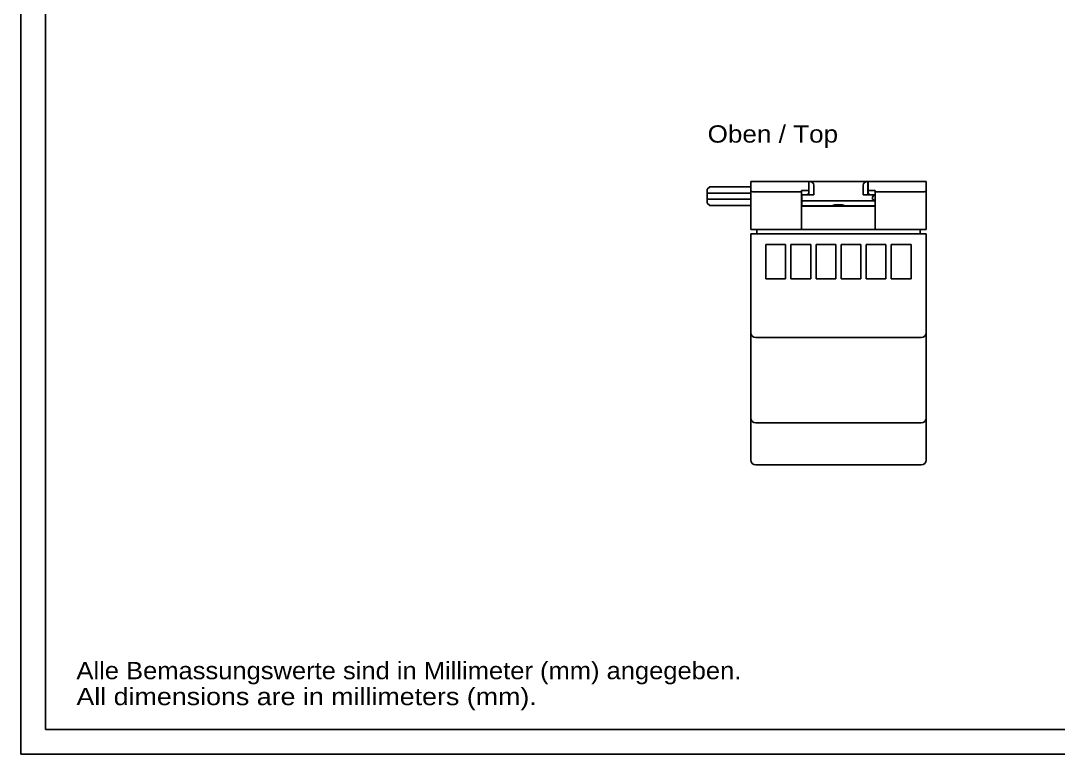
# Model space of a CAD drawing. Extents: x 0 to 420, y 0 to 297.
# Drawn here: x 0 to 210, y 0 to 148.5 of the extents above; entities that cross this region are included whole.
import ezdxf
from ezdxf.enums import TextEntityAlignment as Align

# ---------------------------------------------------------------- set-up
doc = ezdxf.new("R2010")
doc.units = 0
doc.header["$LTSCALE"] = 23.1
doc.layers.get('0').update_dxf_attribs({"linetype": 'CONTINUOUS'})
for name, color, linetype in [('13000_TOP', 7, 'CONTINUOUS'), ('13300_TOP_GERMAN_ENGLISH', 7, 'CONTINUOUS'), ('90000_FRAME', 7, 'CONTINUOUS')]:
    doc.layers.add(name, color=color, linetype=linetype)

msp = doc.modelspace()

# ---------------------------------------------------------------- linework, layer by layer
at = {"layer": '13000_TOP', "color": 7, "linetype": 'CONTINUOUS'}
for p, q in [((147.763, 106.27), (147.763, 115.97)), ((147.763, 115.97), (159.513, 115.97)), ((159.513, 113.57), (159.513, 115.97)), ((159.538, 115.97), (159.538, 113.47)), ((159.538, 115.97), (171.488, 115.97)), ((159.86, 115.931), (159.538, 115.97)), ((160.114, 115.825), (159.86, 115.931)), ((160.305, 115.665), (160.114, 115.825)), ((160.436, 115.465), (160.305, 115.665)), ((170.721, 115.665), (170.59, 115.465)), ((170.912, 115.825), (170.721, 115.665)), ((171.166, 115.931), (170.912, 115.825)), ((171.488, 115.97), (171.166, 115.931)), ((171.488, 115.97), (171.488, 113.47)), ((171.513, 113.57), (171.513, 115.97)), ((171.513, 115.97), (183.263, 115.97)), ((183.263, 106.27), (183.263, 115.97)), ((138.963, 114.37), (139.463, 114.87)), ((138.963, 111.57), (138.963, 114.37)), ((138.963, 113.57), (147.563, 113.57)), ((147.563, 114.87), (139.463, 114.87)), ((147.763, 114.003), (147.813, 113.959)), ((147.813, 113.959), (147.956, 113.92)), ((147.956, 113.92), (148.178, 113.889)), ((148.178, 113.889), (148.456, 113.869)), ((148.456, 113.869), (148.763, 113.862)), ((158.063, 113.862), (148.763, 113.862)), ((158.063, 106.27), (158.063, 114.143)), ((158.063, 114.143), (159.513, 114.143)), ((159.213, 113.27), (159.513, 113.57)), ((160.513, 115.229), (160.436, 115.465)), ((160.538, 114.97), (160.513, 115.229)), ((160.538, 114.97), (160.538, 113.27)), ((170.513, 115.229), (170.488, 114.97)), ((170.488, 114.97), (170.488, 113.27)), ((170.59, 115.465), (170.513, 115.229)), ((171.513, 114.143), (172.963, 114.143)), ((171.813, 113.27), (171.513, 113.57)), ((172.963, 106.27), (172.963, 114.143)), ((182.263, 113.862), (172.963, 113.862)), ((182.263, 113.862), (182.571, 113.869)), ((182.571, 113.869), (182.849, 113.889)), ((182.849, 113.889), (183.071, 113.92)), ((183.071, 113.92), (183.214, 113.959)), ((183.214, 113.959), (183.263, 114.003)), ((138.963, 112.37), (147.563, 112.37)), ((138.963, 111.57), (139.463, 111.07)), ((158.113, 111.02), (158.113, 113.07)), ((158.113, 112.02), (172.913, 112.02)), ((158.263, 113.27), (160.538, 113.27)), ((172.763, 113.27), (170.488, 113.27)), ((172.413, 112.815), (172.676, 113.27)), ((172.413, 112.315), (172.413, 112.815)), ((172.413, 112.315), (172.913, 112.181)), ((172.913, 111.02), (172.913, 113.07)), ((147.563, 111.07), (139.463, 111.07)), ((158.063, 110.97), (172.963, 110.97)), ((158.113, 111.02), (164.135, 111.02)), ((164.013, 110.97), (164.013, 111.02)), ((166.892, 111.02), (172.913, 111.02)), ((167.013, 110.97), (167.013, 111.02)), ((168.413, 111.02), (168.464, 111.018)), ((168.464, 111.018), (168.509, 111.011)), ((168.509, 111.011), (168.55, 111.001)), ((168.55, 111.001), (168.586, 110.988)), ((168.586, 110.988), (168.614, 110.971)), ((169.013, 111.02), (169.135, 111.004)), ((169.135, 111.004), (169.218, 110.97)), ((169.813, 110.97), (169.813, 111.02)), ((147.763, 106.27), (183.263, 106.27)), ((147.763, 59.57), (147.763, 105.37)), ((147.763, 105.37), (183.263, 105.37)), ((148.963, 106.27), (148.963, 105.37)), ((182.063, 106.27), (182.063, 105.37)), ((183.263, 105.37), (183.263, 59.57)), ((150.813, 96.22), (150.813, 103.22)), ((150.813, 103.22), (154.813, 103.22)), ((154.813, 96.22), (154.813, 103.22)), ((155.893, 103.22), (155.893, 96.22)), ((155.893, 103.22), (159.893, 103.22)), ((159.893, 103.22), (159.893, 96.22)), ((160.973, 103.22), (160.973, 96.22)), ((160.973, 103.22), (164.973, 103.22)), ((164.973, 103.22), (164.973, 96.22)), ((166.053, 103.22), (166.053, 96.22)), ((166.053, 103.22), (170.053, 103.22)), ((170.053, 103.22), (170.053, 96.22)), ((171.133, 103.22), (175.133, 103.22)), ((171.133, 103.22), (171.133, 96.22)), ((175.133, 103.22), (175.133, 96.22)), ((176.213, 103.22), (180.213, 103.22)), ((176.213, 103.22), (176.213, 96.22)), ((180.213, 103.22), (180.213, 96.22)), ((150.813, 96.22), (154.813, 96.22)), ((155.893, 96.22), (159.893, 96.22)), ((160.973, 96.22), (164.973, 96.22)), ((166.053, 96.22), (170.053, 96.22)), ((171.133, 96.22), (175.133, 96.22)), ((176.213, 96.22), (180.213, 96.22)), ((182.263, 84.37), (148.763, 84.37)), ((182.263, 67.07), (148.763, 67.07)), ((182.263, 58.57), (148.763, 58.57))]:
    msp.add_line(p, q, dxfattribs=at)
for centre, radius, start, end in [((147.563, 115.07), 0.2, 270, 360), ((147.563, 113.77), 0.2, 270, 360), ((159.338, 113.47), 0.2, 270, 360), ((171.688, 113.47), 0.2, 180, 270), ((147.563, 112.17), 0.2, 0, 90), ((158.263, 113.07), 0.2, 90, 180), ((158.313, 113.07), 0.2, 127.6174, 180), ((172.763, 113.07), 0.2, 0, 90), ((172.713, 113.07), 0.2, 0, 75.61283), ((147.563, 110.87), 0.2, 0, 90), ((165.513, 107.27), 4, 68.06115, 111.93885), ((168.013, 110.82), 0.2, 49.19822, 90), ((148.763, 85.37), 1, 180, 270), ((182.263, 85.37), 1, 270, 360), ((148.763, 68.07), 1, 180, 270), ((182.263, 68.07), 1, 270, 360), ((148.763, 59.57), 1, 180, 270), ((182.263, 59.57), 1, 270, 360)]:
    msp.add_arc(centre, radius, start, end, dxfattribs=at)
at = {"layer": '90000_FRAME', "color": 7, "linetype": 'CONTINUOUS'}
for p, q in [((0, 297), (0, 0)), ((5, 292), (5, 5)), ((5, 5), (415, 5)), ((0, 0), (420, 0))]:
    msp.add_line(p, q, dxfattribs=at)

# ---------------------------------------------------------------- texts
at = {"color": 7, "linetype": 'CONTINUOUS'}
for s, p, p2 in [('Alle Bemassungswerte sind in Millimeter (mm) angegeben.', (11.276, 15.19), (145.859, 15.19)), ('All dimensions are in millimeters (mm).', (11.276, 9.94), (104.442, 9.94))]:
    msp.add_text(s, height=3.5, dxfattribs=at).set_placement(p, p2, align=Align.FIT)
at = {"layer": '13300_TOP_GERMAN_ENGLISH', "color": 7, "linetype": 'CONTINUOUS'}
msp.add_text('Oben / Top', height=3.5, dxfattribs=at).set_placement((139.026, 123.826), (165.443, 123.826), align=Align.FIT)

doc.saveas('drawing.dxf')
